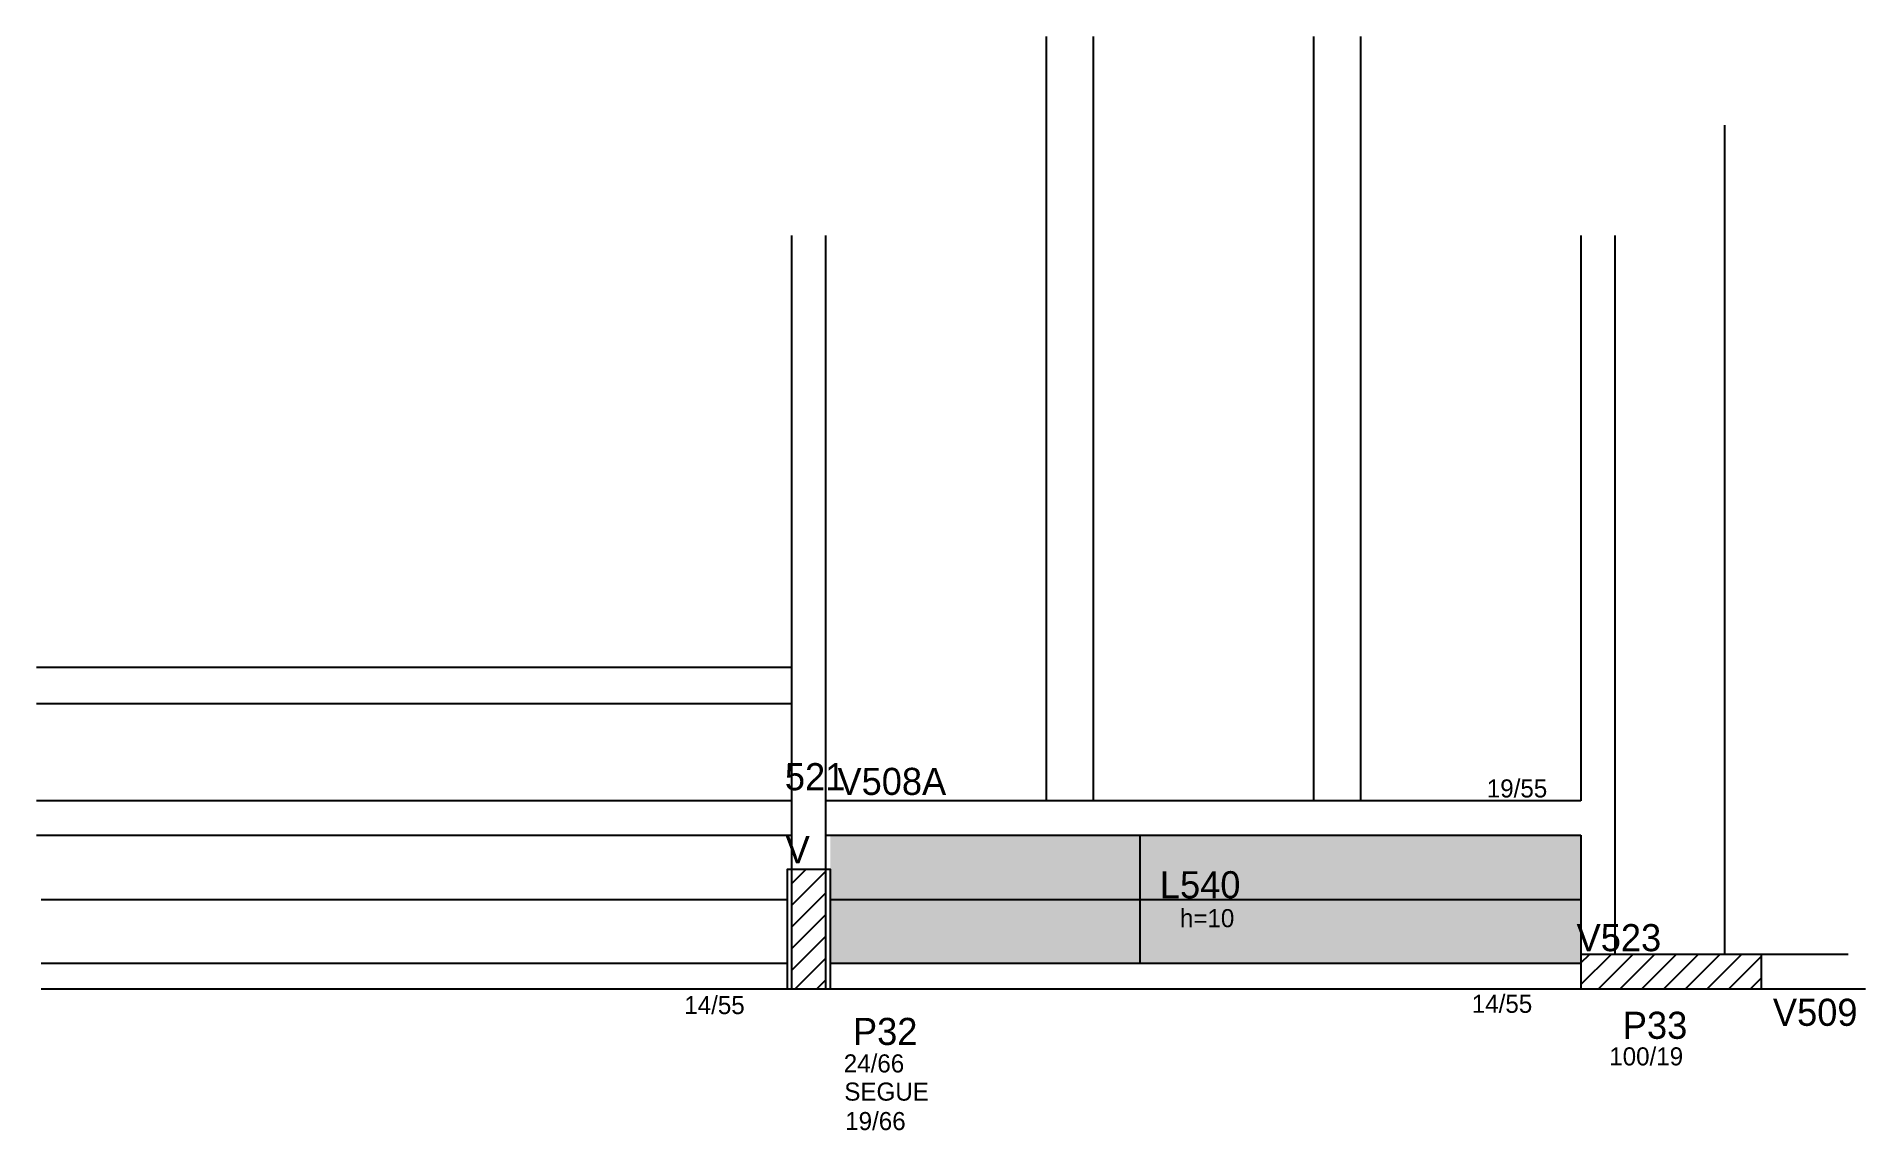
# Model space of a CAD drawing. Header units: metres. Extents: x 5363 to 6375, y 2392 to 2997.
import ezdxf

# ---------------------------------------------------------------- set-up
doc = ezdxf.new("R2010")
doc.units = ezdxf.units.M
for name, color, linetype in [('3', 7, 'Continuous'), ('4', 7, 'Continuous'), ('7', 7, 'Continuous'), ('Painéis', 7, 'Continuous'), ('REAPROVEITAMENTO', 7, 'Continuous')]:
    doc.layers.add(name, color=color, linetype=linetype)

msp = doc.modelspace()

# ---------------------------------------------------------------- hatches: boundary and pattern name
at = {"layer": 'REAPROVEITAMENTO'}
h = msp.add_hatch(color=7, dxfattribs=at)
h.dxf.hatch_style = 1
h.paths.add_polyline_path([(6217.7, 2483.9), (6217.7, 2554.9), (6217.7, 2554.9), (5802.2, 2554.9), (5802.2, 2554.9), (5802.2, 2483.9), (5802.2, 2483.9), (6217.7, 2483.9)])

# ---------------------------------------------------------------- linework, layer by layer
at = {"layer": '3', "color": 7, "lineweight": 25}
for p, q in [((5780.7, 2573.9), (5780.7, 2554.9)), ((5780.7, 2528), (5788.6, 2535.9)), ((5780.7, 2516), (5799.7, 2535)), ((5780.7, 2504), (5799.7, 2523)), ((5780.7, 2492), (5799.7, 2511)), ((5780.7, 2480), (5799.7, 2499)), ((5782.7, 2469.9), (5799.7, 2486.9)), ((6217.7, 2472.2), (6234.5, 2488.9)), ((6217.7, 2484.2), (6222.5, 2488.9)), ((6227.5, 2469.9), (6246.5, 2488.9)), ((6239.5, 2469.9), (6258.5, 2488.9)), ((6251.5, 2469.9), (6270.5, 2488.9)), ((6263.6, 2469.9), (6282.6, 2488.9)), ((6275.6, 2469.9), (6294.6, 2488.9)), ((6287.6, 2469.9), (6306.6, 2488.9)), ((6299.6, 2469.9), (6317.7, 2488)), ((5794.7, 2469.9), (5799.7, 2474.9)), ((6311.6, 2469.9), (6317.7, 2476))]:
    msp.add_line(p, q, dxfattribs=at)
for points in [[(5780.7, 2886.9), (5780.7, 2573.9)], [(5799.7, 2554.9), (5799.7, 2886.9)], [(6217.7, 2886.9), (6217.7, 2573.9)], [(6236.7, 2571.7), (6236.7, 2886.9)], [(5780.7, 2573.9), (5362.7, 2573.9)], [(6217.7, 2573.9), (5799.7, 2573.9)], [(6236.7, 2488.9), (6236.7, 2571.7)], [(5362.7, 2554.9), (5780.7, 2554.9)], [(5780.7, 2554.9), (5780.7, 2535.9)], [(5799.7, 2554.9), (6217.7, 2554.9)], [(5799.7, 2535.9), (5799.7, 2554.9)], [(6217.7, 2554.9), (6217.7, 2488.9)], [(5778.2, 2483.9), (5365.2, 2483.9)], [(6217.7, 2483.9), (5802.2, 2483.9)], [(6365.7, 2488.9), (6317.7, 2488.9)], [(5365.2, 2469.9), (5778.2, 2469.9)], [(5802.2, 2469.9), (6217.7, 2469.9)], [(6317.7, 2469.9), (6375.2, 2469.9)]]:
    msp.add_lwpolyline(points, dxfattribs=at)
at = {"layer": '7', "color": 7, "lineweight": 25}
for points in [[(5778.2, 2469.9), (5802.2, 2469.9), (5802.2, 2535.9), (5778.2, 2535.9), (5778.2, 2469.9)], [(5780.7, 2469.9), (5799.7, 2469.9), (5799.7, 2535.9), (5780.7, 2535.9), (5780.7, 2469.9)], [(6217.7, 2469.9), (6317.7, 2469.9), (6317.7, 2488.9), (6217.7, 2488.9), (6217.7, 2469.9)]]:
    msp.add_lwpolyline(points, dxfattribs=at)
at = {"layer": 'Painéis', "color": 7, "lineweight": 25}
for p, q in [((5921.7, 2996.9), (5921.7, 2573.9)), ((5947.7, 2996.9), (5947.7, 2573.9)), ((6069.7, 2996.9), (6069.7, 2573.9)), ((6095.7, 2996.9), (6095.7, 2573.9)), ((6297.2, 2947.9), (6297.2, 2488.9)), ((5362.7, 2647.9), (5780.7, 2647.9)), ((5362.7, 2627.9), (5780.7, 2627.9)), ((5973.7, 2483.9), (5973.7, 2554.9)), ((5365.2, 2519.4), (5778.2, 2519.4)), ((5802.2, 2519.4), (6217.7, 2519.4))]:
    msp.add_line(p, q, dxfattribs=at)

# ---------------------------------------------------------------- texts
at = {"layer": '3', "color": 7, "lineweight": 25}
for s, p in [('19/55', (6165.6, 2575.8)), ('h=10', (5995.7, 2504)), ('14/55', (5721.3, 2455.9)), ('14/55', (6157.3, 2456.6)), ('24/66', (5809.6, 2423.6)), ('100/19', (6233.4, 2427.5)), ('SEGUE', (5809.9, 2408)), ('19/66', (5810.4, 2391.7))]:
    msp.add_text(s, height=10, dxfattribs=at).set_placement(p)
at = {"layer": '4', "color": 7, "lineweight": 25}
for s, p in [('521', (5777, 2579.8)), ('V508A', (5806.1, 2577.2)), ('V', (5777.4, 2539.4)), ('L540', (5984.6, 2520)), ('V523', (6215.3, 2490.7)), ('V509', (6324, 2449.4)), ('P32', (5814.7, 2438.8)), ('P33', (6240.9, 2442.2))]:
    msp.add_text(s, height=15, dxfattribs=at).set_placement(p)

doc.saveas('drawing.dxf')
